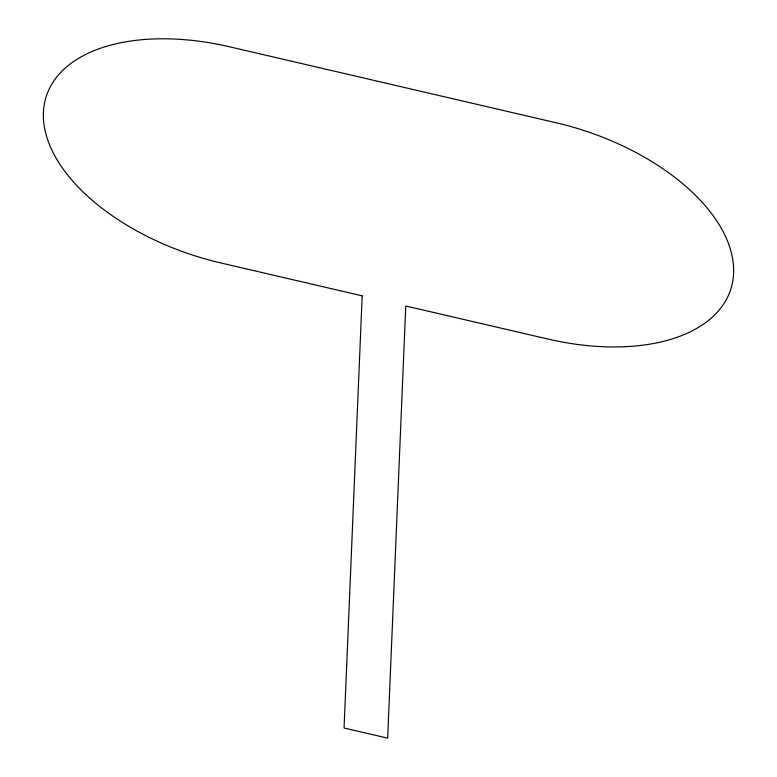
<?xml version="1.0" encoding="UTF-8"?>
<svg xmlns="http://www.w3.org/2000/svg" width="777" height="777" viewBox="0 0 777 777"><rect width="100%" height="100%" fill="white"/><g stroke="black" fill="none" stroke-linecap="round" stroke-linejoin="round"><path stroke-width="1.17" d="M362.179 295.843L344.065 728.01L387.655 738.15L405.769 305.983L547.445 338.937A188.063 105.361 18.2 0 0 733.605 273.154A188.063 105.361 18.2 0 0 556.497 122.853L229.555 46.795A188.063 105.361 18.2 0 0 43.395 112.587A188.063 105.361 18.2 0 0 220.503 262.879L362.179 295.843"/></g></svg>
